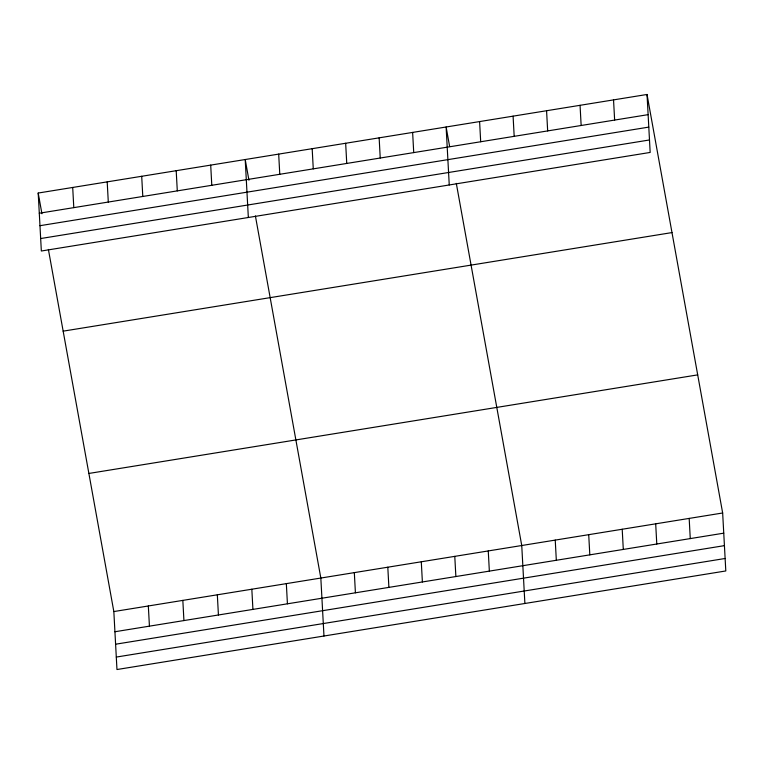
<?xml version="1.0" encoding="UTF-8"?>
<svg xmlns="http://www.w3.org/2000/svg" width="764" height="764" viewBox="0 0 764 764"><rect width="100%" height="100%" fill="white"/><g stroke="black" fill="none" stroke-linecap="round" stroke-linejoin="round"><path stroke-width="1.15" d="M647.032 94.469L650.164 152.437L41.342 251.012L38.2 193.044L647.032 94.469L722.658 512.988L725.8 570.956L116.968 669.531L113.836 611.563L48.39 249.436M39.289 213.223L648.12 114.648M39.967 225.695L648.798 127.11M40.664 238.54L649.495 139.965M63.154 331.156L671.986 232.581M88.872 473.451L697.704 374.876M113.836 611.563L722.658 512.988M114.925 631.742L723.756 533.167M115.603 644.214L724.425 545.639M116.3 657.069L725.122 558.484M449.652 146.564L446.119 126.996L449.251 184.964M456.309 183.389L521.745 545.515L524.887 603.493M248.949 180.247L245.206 159.523L248.338 217.492M255.396 215.925L320.832 578.052L323.974 636.02M38.2 193.044L41.944 213.758M689.176 518.412L690.264 538.591M655.693 523.827L656.782 544.006M613.54 99.883L614.638 120.063M622.202 529.251L623.3 549.431M580.057 105.308L581.146 125.487M588.719 534.676L589.808 554.855M546.575 110.732L547.664 130.911M555.237 540.1L556.326 560.279M513.083 116.147L514.182 136.326M479.601 121.571L480.69 141.751M488.263 550.939L489.352 571.119M454.781 556.364L455.869 576.543M412.627 132.42L413.725 152.599M421.289 561.788L422.387 581.967M379.145 137.835L380.233 158.014M387.806 567.203L388.895 587.382M345.662 143.26L346.751 163.439M354.324 572.628L355.413 592.807M312.17 148.684L313.269 168.863M278.688 154.108L279.777 174.287M286.338 583.639L287.426 603.818M251.833 589.225L252.922 609.405M210.702 165.11L211.79 185.289M217.329 594.803L218.428 614.991M176.197 170.697L177.296 190.876M182.835 600.389L183.923 620.569M141.703 176.283L142.792 196.463M148.331 605.976L149.429 626.155M107.199 181.87L108.297 202.049M72.704 187.457L73.793 207.636"/></g></svg>
